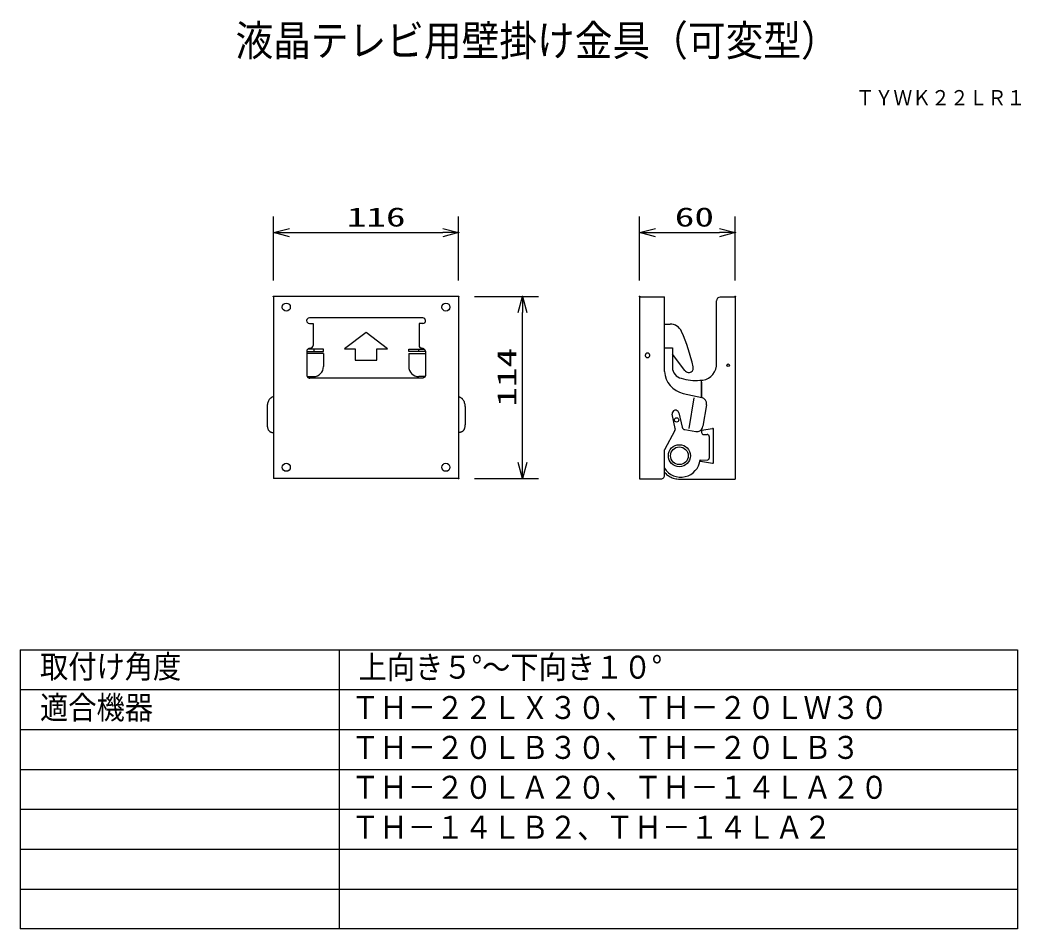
# Model space of a CAD drawing. Units: millimetres, scale not verified. Extents: x -62 to 63, y -45 to 69.
import ezdxf
from ezdxf.enums import TextEntityAlignment as Align

# ---------------------------------------------------------------- set-up
doc = ezdxf.new("R2010")
doc.units = ezdxf.units.MM
doc.header["$LTSCALE"] = 0.15107
doc.header["$PDMODE"] = 32
doc.header["$PDSIZE"] = 0.0755
for name, color, linetype in [('0-0_MOJI1', 2, 'Continuous'), ('0-1_GAIKEI', 1, 'Continuous'), ('0-2_TOUROKU', 3, 'Continuous'), ('0-3_WAKU', 7, 'Continuous')]:
    doc.layers.add(name, color=color, linetype=linetype)
doc.styles.add('ＭＳ ゴシック', font='')
doc.styles.get('ＭＳ ゴシック').set_extended_font_data('MS Gothic')

# ---------------------------------------------------------------- blocks, each defined once
blk = doc.blocks.new('_OPEN30')
at = {"layer": '0-2_TOUROKU', "color": 7}
blk.add_line((0, 0), (-1, 0), dxfattribs=at)
blk.add_lwpolyline([(-1, 0.26795), (0, 0), (-1, -0.26795)], dxfattribs=at)

msp = doc.modelspace()

# ---------------------------------------------------------------- linework, layer by layer
at = {"layer": '0-1_GAIKEI', "color": 7}
for p, q in [((-30.7298, 34.3987), (-30.7298, 11.5987)), ((-7.5298, 34.3987), (-30.7298, 34.3987)), ((-7.5298, 34.3987), (-7.5298, 11.5987)), ((15.147, 34.3553), (15.147, 11.5485)), ((15.147, 34.3553), (18.2607, 34.3553)), ((18.2607, 24.9988), (18.2607, 34.3553)), ((27.147, 34.3142), (25.2462, 34.3142)), ((27.147, 34.3142), (27.147, 11.4853)), ((24.7717, 25.6499), (24.7717, 33.8397)), ((18.2607, 30.9371), (18.9605, 30.9371)), ((18.2607, 27.9449), (19.253, 27.9449)), ((19.253, 27.9449), (19.253, 25.472)), ((20.8195, 25.1315), (19.253, 27.1806)), ((21.732, 25.0337), (21.6549, 24.9682)), ((20.6183, 22.2549), (22.9401, 21.7323)), ((23.5464, 20.8297), (23.0921, 18.1253)), ((19.6256, 17.8716), (19.2372, 19.642)), ((20.0543, 19.822), (20.4972, 18.0065)), ((19.5857, 17.5968), (18.2607, 15.1897)), ((20.8146, 17.7103), (22.1787, 17.4768)), ((22.9249, 17.629), (24.3067, 17.8565)), ((22.9249, 17.7564), (22.9249, 17.3377)), ((24.3987, 13.5755), (24.3987, 17.7785)), ((23.1622, 17.1005), (23.6293, 17.1004)), ((23.8666, 16.8632), (23.8666, 14.1385)), ((18.2607, 11.9442), (18.2607, 15.1897)), ((22.7395, 13.9061), (23.628, 13.9012)), ((22.8026, 13.8113), (22.8026, 13.9057)), ((22.8026, 13.8113), (22.8026, 13.9057)), ((-7.5298, 11.5987), (-30.7298, 11.5987)), ((20.3687, 11.4853), (27.147, 11.4853))]:
    msp.add_line(p, q, dxfattribs=at)
at = {"layer": '0-1_GAIKEI', "color": 3}
for p, q in [((-5.5298, 34.3987), (2.4701, 34.3987)), ((0.4701, 13.5987), (0.4701, 32.3987)), ((-5.5298, 11.5987), (2.4701, 11.5987))]:
    msp.add_line(p, q, dxfattribs=at)
at = {"layer": '0-1_GAIKEI'}
for p, q in [((-12.0235, 31.71), (-26.2323, 31.71)), ((-26.2349, 31.0183), (-25.7731, 31.0125)), ((-26.2349, 31.0183), (-25.7731, 31.0125)), ((-25.7731, 31.0125), (-25.7731, 28.2368)), ((-12.0209, 31.0183), (-12.4827, 31.0125)), ((-12.0209, 31.0183), (-12.4827, 31.0125)), ((-12.4827, 31.0125), (-12.4827, 28.2368)), ((-19.1279, 29.8856), (-21.8266, 27.8144)), ((-16.4292, 27.8144), (-19.1279, 29.8856)), ((-24.4683, 27.7934), (-26.4149, 27.7934)), ((-26.123, 27.9204), (-26.0894, 27.9204)), ((-25.678, 27.7934), (-25.678, 27.5144)), ((-24.4683, 27.5144), (-24.4683, 27.7934)), ((-21.8266, 27.8144), (-20.4966, 27.8144)), ((-20.4966, 27.8144), (-20.4966, 26.4183)), ((-17.8021, 27.8144), (-16.4292, 27.8144)), ((-17.8021, 26.4183), (-17.8021, 27.8144)), ((-13.7876, 27.7934), (-11.841, 27.7934)), ((-13.7876, 27.5144), (-13.7876, 27.7934)), ((-12.5778, 27.7934), (-12.5778, 27.5144)), ((-12.1329, 27.9204), (-12.1664, 27.9204)), ((-26.5725, 27.5591), (-26.5725, 24.564)), ((-26.5725, 27.5144), (-24.4683, 27.5144)), ((-24.4654, 27.264), (-26.5725, 27.2638)), ((-24.4654, 27.264), (-24.4654, 25.62)), ((-20.4966, 26.4183), (-17.8021, 26.4183)), ((-13.7904, 27.264), (-13.7904, 25.62)), ((-13.7904, 27.264), (-11.6834, 27.2638)), ((-11.6834, 27.5144), (-13.7876, 27.5144)), ((-11.6834, 27.5591), (-11.6834, 24.564)), ((-11.6834, 27.5591), (-11.6834, 24.564)), ((-26.5121, 24.3546), (-25.7308, 24.3546)), ((-12.0787, 24.1686), (-26.2323, 24.1686)), ((-11.7437, 24.3546), (-12.525, 24.3546)), ((22.9249, 21.7357), (22.9249, 23.8945)), ((22.9249, 23.6518), (22.9249, 21.7366)), ((22.9249, 23.6518), (22.9249, 21.7366)), ((21.9351, 21.714), (21.3316, 17.8715)), ((21.9351, 21.714), (21.3316, 17.8715)), ((-31.5298, 20.4593), (-31.5298, 18.4944))]:
    msp.add_line(p, q, dxfattribs=at)
for points in [[(-26.5725, 27.5591), (-26.5725, 24.564), (-26.572, 24.5437), (-26.5704, 24.5236), (-26.5679, 24.5039), (-26.5644, 24.4845), (-26.56, 24.4654), (-26.5546, 24.4466), (-26.5484, 24.4283), (-26.5413, 24.4103), (-26.5333, 24.3928), (-26.5245, 24.3758), (-26.515, 24.3592), (-26.5047, 24.3432), (-26.4936, 24.3277), (-26.4819, 24.3127), (-26.4694, 24.2984), (-26.4563, 24.2846), (-26.4425, 24.2715), (-26.4282, 24.2591), (-26.4132, 24.2473), (-26.3977, 24.2363), (-26.3817, 24.226), (-26.3651, 24.2165), (-26.3481, 24.2077), (-26.3306, 24.1998), (-26.3126, 24.1927), (-26.2943, 24.1864), (-26.2756, 24.1811), (-26.2565, 24.1767), (-26.2371, 24.1732), (-26.2174, 24.1707), (-26.1974, 24.1691), (-26.1771, 24.1686)], [(16.3656, 27.1957), (16.3472, 27.216), (16.3269, 27.2344), (16.3049, 27.2508), (16.2813, 27.2651), (16.2564, 27.2771), (16.2302, 27.2866), (16.2028, 27.2937), (16.1745, 27.298), (16.1453, 27.2995), (16.1161, 27.298), (16.0878, 27.2937), (16.0604, 27.2866), (16.0341, 27.2771), (16.0091, 27.2651), (15.9856, 27.2508), (15.9636, 27.2344), (15.9433, 27.216), (15.9248, 27.1957), (15.9084, 27.1738), (15.894, 27.1503), (15.882, 27.1253), (15.8724, 27.0991), (15.8653, 27.0717), (15.861, 27.0434), (15.8595, 27.0142)], [(15.8595, 27.0142), (15.861, 26.9849), (15.8653, 26.9564), (15.8724, 26.929), (15.882, 26.9027), (15.894, 26.8777), (15.9084, 26.8541), (15.9248, 26.8321), (15.9433, 26.8118), (15.9636, 26.7933), (15.9856, 26.7769), (16.0091, 26.7626), (16.0341, 26.7505), (16.0604, 26.7409), (16.0878, 26.7339), (16.1161, 26.7296), (16.1453, 26.7281), (16.1745, 26.7296), (16.2028, 26.7339), (16.2302, 26.7409), (16.2564, 26.7505), (16.2813, 26.7626), (16.3049, 26.7769), (16.3269, 26.7933), (16.3472, 26.8118), (16.3656, 26.8321), (16.382, 26.8541), (16.3964, 26.8777), (16.4084, 26.9027), (16.418, 26.929), (16.4251, 26.9564), (16.4294, 26.9849), (16.4309, 27.0142), (16.4294, 27.0434), (16.4251, 27.0717), (16.418, 27.0991), (16.4084, 27.1253), (16.3964, 27.1503), (16.382, 27.1738), (16.3656, 27.1957)], [(-26.5725, 24.564), (-26.572, 24.5437), (-26.5704, 24.5236), (-26.5679, 24.5039), (-26.5644, 24.4845), (-26.56, 24.4654), (-26.5546, 24.4466), (-26.5484, 24.4283), (-26.5413, 24.4103), (-26.5333, 24.3928), (-26.5245, 24.3758), (-26.515, 24.3592), (-26.5047, 24.3432), (-26.4936, 24.3277), (-26.4819, 24.3127), (-26.4694, 24.2984), (-26.4563, 24.2846), (-26.4425, 24.2715), (-26.4282, 24.2591), (-26.4132, 24.2473), (-26.3977, 24.2363), (-26.3817, 24.226), (-26.3651, 24.2165), (-26.3481, 24.2077), (-26.3306, 24.1998), (-26.3126, 24.1927), (-26.2943, 24.1864), (-26.2756, 24.1811), (-26.2565, 24.1767), (-26.2371, 24.1732), (-26.2174, 24.1707), (-26.1974, 24.1691), (-26.1771, 24.1686)], [(-11.6834, 24.564), (-11.6839, 24.5437), (-11.6854, 24.5236), (-11.6879, 24.5039), (-11.6914, 24.4845), (-11.6959, 24.4654), (-11.7012, 24.4466), (-11.7075, 24.4283), (-11.7146, 24.4103), (-11.7225, 24.3928), (-11.7313, 24.3758), (-11.7408, 24.3592), (-11.7511, 24.3432), (-11.7622, 24.3277), (-11.774, 24.3127), (-11.7864, 24.2984), (-11.7995, 24.2846), (-11.8133, 24.2715), (-11.8277, 24.2591), (-11.8426, 24.2473), (-11.8581, 24.2363), (-11.8742, 24.226), (-11.8907, 24.2165), (-11.9078, 24.2077), (-11.9253, 24.1998), (-11.9432, 24.1927), (-11.9615, 24.1864), (-11.9802, 24.1811), (-11.9993, 24.1767), (-12.0187, 24.1732), (-12.0384, 24.1707), (-12.0584, 24.1691), (-12.0787, 24.1686)], [(-11.6834, 24.564), (-11.6839, 24.5437), (-11.6854, 24.5236), (-11.6879, 24.5039), (-11.6914, 24.4845), (-11.6959, 24.4654), (-11.7012, 24.4466), (-11.7075, 24.4283), (-11.7146, 24.4103), (-11.7225, 24.3928), (-11.7313, 24.3758), (-11.7408, 24.3592), (-11.7511, 24.3432), (-11.7622, 24.3277), (-11.774, 24.3127), (-11.7864, 24.2984), (-11.7995, 24.2846), (-11.8133, 24.2715), (-11.8277, 24.2591), (-11.8426, 24.2473), (-11.8581, 24.2363), (-11.8742, 24.226), (-11.8907, 24.2165), (-11.9078, 24.2077), (-11.9253, 24.1998), (-11.9432, 24.1927), (-11.9615, 24.1864), (-11.9802, 24.1811), (-11.9993, 24.1767), (-12.0187, 24.1732), (-12.0384, 24.1707), (-12.0584, 24.1691), (-12.0787, 24.1686)], [(-30.7194, 21.844), (-30.7775, 21.8264), (-30.833, 21.8062), (-30.8859, 21.7834), (-30.9363, 21.7583), (-30.9842, 21.7308), (-31.0296, 21.701), (-31.0727, 21.6692), (-31.1135, 21.6353), (-31.152, 21.5995), (-31.1883, 21.5618), (-31.2545, 21.4813), (-31.3123, 21.3945), (-31.3624, 21.3023), (-31.405, 21.2053), (-31.4406, 21.1044), (-31.4696, 21.0004), (-31.4923, 20.8939), (-31.5093, 20.7858), (-31.521, 20.6769), (-31.5277, 20.5678), (-31.5298, 20.4593)], [(-7.5403, 21.844), (-7.4822, 21.8264), (-7.4267, 21.8062), (-7.3738, 21.7834), (-7.3234, 21.7583), (-7.2755, 21.7308), (-7.23, 21.701), (-7.1869, 21.6692), (-7.1461, 21.6353), (-7.1076, 21.5995), (-7.0713, 21.5618), (-7.0052, 21.4813), (-6.9473, 21.3945), (-6.8973, 21.3023), (-6.8546, 21.2053), (-6.8191, 21.1044), (-6.7901, 21.0004), (-6.7673, 20.8939), (-6.7503, 20.7858), (-6.7387, 20.6769), (-6.732, 20.5678), (-6.7298, 20.4593), (-6.7298, 18.4944)], [(-31.5298, 18.4944), (-31.5277, 18.3612), (-31.5216, 18.2402), (-31.5117, 18.1307), (-31.4983, 18.0319), (-31.4814, 17.9432), (-31.4614, 17.8639), (-31.4385, 17.7934), (-31.4129, 17.7309), (-31.3848, 17.6759), (-31.3544, 17.6275), (-31.3219, 17.5852), (-31.2876, 17.5483), (-31.2517, 17.5161), (-31.2143, 17.4878), (-31.1758, 17.463), (-31.1362, 17.4408)], [(-6.7298, 18.4944), (-6.7319, 18.3612), (-6.738, 18.2402), (-6.7479, 18.1307), (-6.7614, 18.0319), (-6.7782, 17.9432), (-6.7982, 17.8639), (-6.8211, 17.7934), (-6.8467, 17.7309), (-6.8748, 17.6759), (-6.9053, 17.6275), (-6.9377, 17.5852), (-6.972, 17.5483), (-7.008, 17.5161), (-7.0453, 17.4878), (-7.0839, 17.463), (-7.1234, 17.4408)], [(-31.1362, 17.4408), (-31.1107, 17.4279), (-31.0849, 17.4161), (-31.0588, 17.4052), (-31.0325, 17.3953), (-31.0061, 17.3862), (-30.9796, 17.378), (-30.9269, 17.364), (-30.8749, 17.353), (-30.8243, 17.3446), (-30.7757, 17.3387), (-30.7298, 17.335)], [(-7.1234, 17.4408), (-7.1489, 17.4279), (-7.1747, 17.4161), (-7.2008, 17.4052), (-7.2272, 17.3953), (-7.2536, 17.3862), (-7.28, 17.378), (-7.3328, 17.364), (-7.3848, 17.353), (-7.4353, 17.3446), (-7.4839, 17.3387), (-7.5298, 17.335)]]:
    msp.add_lwpolyline(points, dxfattribs=at)
at = {"layer": '0-1_GAIKEI', "color": 7}
for points in [[(22.8026, 13.9057), (22.8026, 13.7451), (24.3067, 13.4974)], [(15.147, 11.5485), (17.8656, 11.5485), (17.945, 11.5566), (18.019, 11.5798), (18.0861, 11.6164), (18.1446, 11.6648), (18.193, 11.7234), (18.2295, 11.7906), (18.2526, 11.8647), (18.2607, 11.9442)], [(15.147, 11.5485), (17.8656, 11.5485), (17.945, 11.5566), (18.019, 11.5798), (18.0861, 11.6164), (18.1446, 11.6648), (18.193, 11.7234), (18.2295, 11.7906), (18.2526, 11.8647), (18.2607, 11.9442)], [(18.2607, 12.3827), (18.3429, 12.2861), (18.4312, 12.1934), (18.5256, 12.1049), (18.6263, 12.021), (18.7334, 11.9419), (18.8471, 11.868), (18.9674, 11.7997), (19.0945, 11.7371), (19.2284, 11.6807), (19.3693, 11.6308), (19.5174, 11.5877), (19.6727, 11.5517), (19.8354, 11.5232), (20.0055, 11.5024), (20.1833, 11.4896), (20.3687, 11.4853)]]:
    msp.add_lwpolyline(points, dxfattribs=at)
at = {"layer": '0-1_GAIKEI'}
for centre, radius in [((-29.1298, 33.0599), 0.5062), ((-9.1298, 33.0599), 0.5062), ((26.2577, 25.7739), 0.1646), ((19.7793, 18.9311), 0.2681), ((20.1377, 14.4339), 1.3838), ((20.1371, 14.4344), 1.1067), ((-29.1298, 12.9901), 0.5064), ((-9.1298, 12.9901), 0.5064)]:
    msp.add_circle(centre, radius, dxfattribs=at)
at = {"layer": '0-1_GAIKEI', "color": 7}
for centre, radius, start, end in [((25.2462, 33.8397), 0.4745, 90, 180), ((18.9605, 29.3553), 1.5817, 23.62436, 90), ((-2.3377, 20.0396), 24.8282, 12.92176, 23.62436), ((20.7275, 25.5717), 1.4779, 183.86922, 255.84418), ((21.3221, 25.5157), 0.6327, 217.39745, 310.37538), ((21.2451, 25.4502), 0.6327, 310.37538, 12.92176), ((22.7564, 25.921), 2.0334, 267.99107, 352.33894), ((21.3071, 25.2315), 3.0552, 184.36754, 256.97119), ((22.1282, 29.6042), 5.7425, 252.13016, 275.56529), ((22.7664, 20.9607), 0.7909, 350.46506, 77.31516), ((19.6469, 19.7269), 0.4183, 13.13224, 191.71063), ((19.2393, 17.7874), 0.3954, 331.1694, 12.28132), ((20.8814, 18.1001), 0.3954, 193.69319, 260.28622), ((22.3122, 18.2563), 0.7909, 260.28622, 350.46506), ((24.3196, 17.7785), 0.0791, 0, 99.34962), ((23.1622, 17.3377), 0.2373, 180, 269.99686), ((23.6293, 16.8632), 0.2373, 0, 89.99686), ((20.3125, 14.2043), 2.4452, 212.95129, 352.99491), ((23.6293, 14.1385), 0.2373, 269.68864, 0), ((24.3196, 13.5755), 0.0791, 260.65038, 0)]:
    msp.add_arc(centre, radius, start, end, dxfattribs=at)
at = {"layer": '0-1_GAIKEI'}
for centre, radius, start, end in [((-26.2336, 31.3641), 0.3459, 89.78562, 269.78562), ((-12.0222, 31.3641), 0.3459, 270.21438, 90.21438), ((-26.2618, 27.5146), 0.3139, 129.24349, 171.8487), ((-25.9683, 27.1686), 0.7675, 101.6267, 129.87379), ((-26.0894, 28.2368), 0.3164, 270, 0), ((-12.1664, 28.2368), 0.3164, 180, 270), ((-12.2875, 27.1686), 0.7675, 50.12621, 78.3733), ((-11.994, 27.5146), 0.3139, 8.1513, 50.75651), ((-25.7308, 25.62), 1.2654, 270, 0), ((-12.525, 25.62), 1.2654, 180, 270)]:
    msp.add_arc(centre, radius, start, end, dxfattribs=at)
at = {"layer": '0-2_TOUROKU'}
for p, q in [((-30.7298, 36.3987), (-30.7298, 44.3986)), ((-7.5298, 36.3987), (-7.5298, 44.3986)), ((15.147, 36.3987), (15.147, 44.3986)), ((27.147, 36.3987), (27.147, 44.3986)), ((-28.7298, 42.3987), (-9.5298, 42.3987)), ((17.147, 42.3987), (25.147, 42.3987))]:
    msp.add_line(p, q, dxfattribs=at)
at = {"layer": '0-2_TOUROKU', "color": 7}
for p in [(-7.5298, 34.3987), (0.4701, 34.3987), (-7.5298, 11.5987)]:
    msp.add_point(p, dxfattribs=at)
at = {"layer": '0-3_WAKU', "color": 4}
for p, q in [((-62.4999, -9.8679), (62.4999, -9.8679)), ((-62.4999, -9.8679), (-62.4999, -44.8678)), ((-22.5, -9.8679), (-22.5, -44.8678)), ((62.4999, -9.8679), (62.4999, -44.8678)), ((62.4999, -44.8678), (-62.4999, -44.8678))]:
    msp.add_line(p, q, dxfattribs=at)
at = {"layer": '0-3_WAKU', "color": 1}
for p, q in [((-62.4999, -14.8679), (62.4999, -14.8679)), ((-62.4999, -19.8678), (62.4999, -19.8678)), ((-62.4999, -24.8678), (62.4999, -24.8678)), ((-62.4999, -29.8678), (62.4999, -29.8678)), ((-62.4999, -34.8678), (62.4999, -34.8678)), ((-62.4999, -39.8678), (62.4999, -39.8678))]:
    msp.add_line(p, q, dxfattribs=at)
at = {"layer": '0-3_WAKU'}
for p in [(-7.5298, 42.3987), (27.147, 42.3987), (-30.7298, 34.3987), (-7.5298, 34.3987), (15.147, 34.3987), (27.147, 34.3987)]:
    msp.add_point(p, dxfattribs=at)

# ---------------------------------------------------------------- block references
at = {"layer": '0-1_GAIKEI', "xscale": 2, "yscale": 2}
for p, rotation in [((0.4701, 34.3987), 90), ((0.4701, 11.5987), 270)]:
    msp.add_blockref('_OPEN30', p, dxfattribs=dict(at, rotation=rotation))
at = {"layer": '0-2_TOUROKU', "xscale": 2, "yscale": 2, "rotation": 180}
for p in [(-30.7298, 42.3987), (15.147, 42.3987)]:
    msp.add_blockref('_OPEN30', p, dxfattribs=at)
at = {"layer": '0-2_TOUROKU', "xscale": 2, "yscale": 2}
for p in [(-7.5298, 42.3987), (27.147, 42.3987)]:
    msp.add_blockref('_OPEN30', p, dxfattribs=at)

# ---------------------------------------------------------------- texts
at = {"layer": '0-0_MOJI1', "style": 'ＭＳ ゴシック', "width": 0.9}
for s, height, p in [('液晶テレビ用壁掛け金具（可変型）', 3.849, (-35.4999, 63.3918)), ('取付け角度', 2.886, (-59.9999, -14.2979)), ('上向き５°～下向き１０°', 2.886, (-20.0693, -14.3667)), ('適合機器', 2.886, (-59.9999, -19.423)), ('ＴＨ－２２ＬＸ３０、ＴＨ－２０ＬＷ３０', 2.886, (-21, -19.423)), ('ＴＨ－２０ＬＢ３０、ＴＨ－２０ＬＢ３', 2.886, (-21, -24.4229)), ('ＴＨ－２０ＬＡ２０、ＴＨ－１４ＬＡ２０', 2.886, (-21, -29.4229)), ('ＴＨ－１４ＬＢ２、ＴＨ－１４ＬＡ２', 2.886, (-21, -34.4229))]:
    msp.add_text(s, height=height, dxfattribs=at).set_placement(p, align=Align.BOTTOM_LEFT)
at = {"layer": '0-1_GAIKEI', "color": 3, "style": 'ＭＳ ゴシック', "width": 1.5}
msp.add_text('114', height=2.406, rotation=90, dxfattribs=at).set_placement((0.4327, 20.582), align=Align.BOTTOM_LEFT)
at = {"layer": '0-2_TOUROKU', "color": 1, "style": 'ＭＳ ゴシック', "width": 0.9}
msp.add_text('ＴＹＷＫ２２ＬＲ１', height=1.924, dxfattribs=at).set_placement((42.2332, 57.7619), align=Align.BOTTOM_LEFT)
at = {"layer": '0-2_TOUROKU', "style": 'ＭＳ ゴシック', "width": 1.5}
for s, p in [('116', (-21.5465, 42.4361)), ('60', (19.5637, 42.4361))]:
    msp.add_text(s, height=2.406, dxfattribs=at).set_placement(p, align=Align.BOTTOM_LEFT)

doc.saveas('drawing.dxf')
